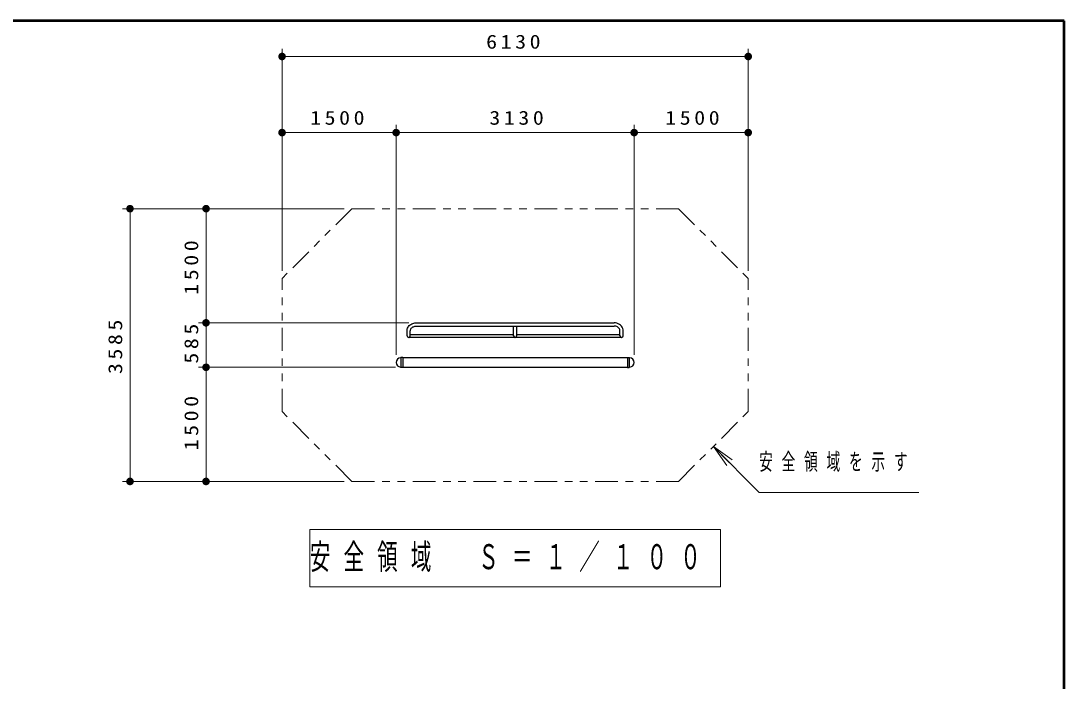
# Model space of a CAD drawing. Units: millimetres on the paper, with parts at other scales. Extents: x -365 to 0, y -54 to 257.
# Drawn here: x -137.2 to 0, y 170.2 to 257 of the extents above; entities that cross this region are included whole.
import ezdxf

# ---------------------------------------------------------------- set-up
doc = ezdxf.new("R2010")
doc.units = ezdxf.units.MM
doc.linetypes.add('USER3', pattern=[8, 3, -1, 1, -1, 1, -1])
doc.layers.add('LY_1', color=7, linetype='Continuous', lineweight=13)
doc.layers.add('LY_2', color=7, linetype='Continuous', lineweight=13)
doc.styles.add('ＭＳ ゴシック', font='')
doc.styles.get('ＭＳ ゴシック').set_extended_font_data('MS Gothic')

# ---------------------------------------------------------------- blocks, each defined once
blk = doc.blocks.new('filled_dot')
at = {"color": 0, "linetype": 'Continuous', "lineweight": -2, "const_width": 1.25}
blk.add_lwpolyline([(-0.625, 0, 1), (0.625, 0, 1)], format="xyb", close=True, dxfattribs=at)

msp = doc.modelspace()

# ---------------------------------------------------------------- linework, layer by layer
at = {"layer": 'LY_1'}
for p, q in [((-102.846, 224.145), (-102.846, 253.319)), ((-41.546, 224.145), (-41.546, 253.319)), ((-102.846, 252.319), (-41.546, 252.319)), ((-102.846, 224.145), (-102.846, 243.319)), ((-87.846, 213.105), (-87.846, 243.319)), ((-56.546, 213.105), (-56.546, 243.319)), ((-41.546, 224.145), (-41.546, 243.319)), ((-102.846, 242.319), (-87.846, 242.319)), ((-87.846, 242.319), (-56.546, 242.319)), ((-56.546, 242.319), (-41.546, 242.319)), ((-94.673, 232.319), (-123.846, 232.319)), ((-122.846, 196.47), (-122.846, 232.319)), ((-94.673, 232.319), (-113.846, 232.319)), ((-112.846, 217.319), (-112.846, 232.319)), ((-86.196, 217.319), (-113.846, 217.319)), ((-112.846, 211.47), (-112.846, 217.319)), ((-87.246, 212.696), (-87.246, 211.514)), ((-87.2, 212.737), (-87.2, 211.474)), ((-57.192, 212.737), (-57.192, 211.474)), ((-57.146, 212.696), (-57.146, 211.514)), ((-87.946, 211.47), (-113.846, 211.47)), ((-112.846, 196.47), (-112.846, 211.47)), ((-44.365, 198.582), (-46.133, 201.057)), ((-46.133, 201.057), (-43.658, 199.289)), ((-46.133, 201.057), (-44.011, 198.935)), ((-94.673, 196.47), (-123.846, 196.47)), ((-94.673, 196.47), (-113.846, 196.47)), ((-99.21, 190.153), (-99.21, 182.625)), ((-45.182, 190.153), (-99.21, 190.153)), ((-45.182, 182.625), (-45.182, 190.153)), ((-99.21, 182.625), (-45.182, 182.625))]:
    msp.add_line(p, q, dxfattribs=at)
at = {"layer": 'LY_1', "linetype": 'USER3'}
for p, q in [((-93.673, 232.319), (-102.846, 223.145)), ((-93.673, 232.319), (-50.719, 232.319)), ((-50.719, 232.319), (-41.546, 223.145)), ((-102.846, 205.643), (-102.846, 223.145)), ((-41.546, 205.643), (-41.546, 223.145)), ((-93.673, 196.47), (-102.846, 205.643)), ((-50.719, 196.47), (-41.546, 205.643)), ((-93.673, 196.47), (-50.719, 196.47))]:
    msp.add_line(p, q, dxfattribs=at)
at = {"layer": 'LY_1', "color": 3, "lineweight": 25}
for p, q in [((-85.196, 217.319), (-59.196, 217.319)), ((-85.196, 216.892), (-59.196, 216.892)), ((-72.41, 215.605), (-72.41, 216.892)), ((-71.983, 215.605), (-71.983, 216.892)), ((-86.41, 215.605), (-86.41, 216.247)), ((-86.067, 215.435), (-72.325, 215.435)), ((-85.983, 215.605), (-85.983, 216.247)), ((-85.983, 215.775), (-72.41, 215.775)), ((-72.067, 215.435), (-58.325, 215.435)), ((-71.983, 215.775), (-58.41, 215.775)), ((-58.41, 215.605), (-58.41, 216.247)), ((-57.983, 215.605), (-57.983, 216.247)), ((-87.212, 212.739), (-87.237, 212.714)), ((-86.981, 212.755), (-87.184, 212.751)), ((-86.976, 212.75), (-86.976, 211.46)), ((-86.946, 212.74), (-57.446, 212.74)), ((-57.416, 212.75), (-57.416, 211.46)), ((-57.411, 212.755), (-57.208, 212.751)), ((-57.18, 212.739), (-57.155, 212.714)), ((-87.212, 211.471), (-87.237, 211.496)), ((-86.981, 211.455), (-87.184, 211.459)), ((-86.946, 211.47), (-57.446, 211.47)), ((-57.411, 211.455), (-57.208, 211.459)), ((-57.18, 211.471), (-57.155, 211.496))]:
    msp.add_line(p, q, dxfattribs=at)
for points in [[(-86.41, 216.247), (-86.401, 216.373), (-86.376, 216.497), (-86.335, 216.618), (-86.277, 216.734), (-86.205, 216.842), (-86.119, 216.943), (-86.02, 217.034), (-85.909, 217.114), (-85.789, 217.182), (-85.66, 217.237), (-85.525, 217.278), (-85.386, 217.305), (-85.291, 217.315), (-85.196, 217.319)], [(-85.983, 216.247), (-85.977, 216.323), (-85.961, 216.398), (-85.934, 216.47), (-85.897, 216.54), (-85.85, 216.605), (-85.794, 216.666), (-85.73, 216.72), (-85.658, 216.769), (-85.58, 216.809), (-85.497, 216.843), (-85.41, 216.867), (-85.319, 216.884), (-85.258, 216.89), (-85.196, 216.892)], [(-57.983, 216.247), (-57.997, 216.415), (-58.042, 216.578), (-58.115, 216.734), (-58.214, 216.877), (-58.338, 217.005), (-58.483, 217.114), (-58.645, 217.202), (-58.821, 217.266), (-59.006, 217.305), (-59.196, 217.319)], [(-58.41, 216.247), (-58.419, 216.348), (-58.448, 216.446), (-58.495, 216.54), (-58.56, 216.626), (-58.64, 216.703), (-58.734, 216.769), (-58.839, 216.821), (-58.953, 216.86), (-59.073, 216.884), (-59.196, 216.892)]]:
    msp.add_lwpolyline(points, dxfattribs=at)
at = {"layer": 'LY_1'}
msp.add_lwpolyline([(-46.133, 201.057), (-40.103, 195.027), (-19.103, 195.027)], dxfattribs=at)
at = {"layer": 'LY_1', "color": 3, "lineweight": 25}
for centre, radius, start, end in [((-86.196, 215.605), 0.213, 180, 0), ((-72.196, 215.605), 0.213, 180, 0), ((-58.196, 215.605), 0.213, 180, 0), ((-87.246, 212.105), 0.6, 91.14158, 268.85995), ((-87.259, 212.735), 0.03, 271.14158, 315), ((-87.184, 212.711), 0.04, 91.00395, 135), ((-86.981, 212.75), 0.005, 0, 91.12199), ((-57.411, 212.75), 0.005, 88.87801, 180), ((-57.209, 212.711), 0.04, 45, 88.99605), ((-57.133, 212.735), 0.03, 225, 268.85842), ((-57.146, 212.105), 0.6, 271.14005, 88.85842), ((-87.259, 211.475), 0.03, 45, 88.85995), ((-87.184, 211.499), 0.04, 225, 268.99605), ((-86.981, 211.46), 0.005, 268.87801, 0), ((-57.411, 211.46), 0.005, 180, 271.12199), ((-57.209, 211.499), 0.04, 271.00395, 315), ((-57.133, 211.475), 0.03, 91.14005, 135)]:
    msp.add_arc(centre, radius, start, end, dxfattribs=at)
at = {"layer": 'LY_2', "lineweight": 50}
for p, q in [((0, 257), (-365, 257)), ((0, 0), (0, 257))]:
    msp.add_line(p, q, dxfattribs=at)

# ---------------------------------------------------------------- block references
at = {"layer": 'LY_1', "xscale": 0.4, "yscale": 0.4}
for p in [(-102.846, 252.319), (-102.846, 242.319), (-87.846, 242.319), (-56.546, 242.319)]:
    msp.add_blockref('filled_dot', p, dxfattribs=at)
for p, rotation in [((-41.546, 252.319), 180), ((-87.846, 242.319), 180), ((-56.546, 242.319), 180), ((-41.546, 242.319), 180), ((-122.846, 232.319), 270), ((-112.846, 232.319), 270), ((-112.846, 217.319), 90), ((-112.846, 217.319), 270), ((-112.846, 211.47), 90), ((-112.846, 211.47), 270), ((-122.846, 196.47), 90), ((-112.846, 196.47), 90)]:
    msp.add_blockref('filled_dot', p, dxfattribs=dict(at, rotation=rotation))

# ---------------------------------------------------------------- texts
at = {"layer": 'LY_1', "style": 'ＭＳ ゴシック'}
for s, insert, char_height, attachment_point in [('\\T1.33;\\W1.15;6130', (-72.196, 253.319), 1.833, 8), ('\\T1.33;\\W1.15;1500', (-95.346, 243.319), 1.833, 8), ('\\T1.33;\\W1.15;3130', (-71.773, 243.319), 1.833, 8), ('\\T1.33;\\W1.15;1500', (-48.646, 243.319), 1.833, 8), ('\\T1.64;\\W0.6;安全領域を示す', (-40.103, 200.177), 2.199, 1), ('\\T1.64;\\W0.6;安全領域\u3000Ｓ＝１／１００', (-99.196, 186.389), 3.299, 4)]:
    msp.add_mtext(s, dxfattribs=dict(at, insert=insert, char_height=char_height, attachment_point=attachment_point))
at = {"layer": 'LY_1', "char_height": 1.833, "attachment_point": 8, "rotation": 90, "style": 'ＭＳ ゴシック'}
for s, insert in [('\\T1.33;\\W1.15;1500', (-113.846, 224.819)), ('\\T1.33;\\W1.15;3585', (-123.846, 214.394)), ('\\T1.33;\\W1.15;585', (-113.846, 214.811)), ('\\T1.33;\\W1.15;1500', (-113.846, 204.37))]:
    msp.add_mtext(s, dxfattribs=dict(at, insert=insert))

doc.saveas('drawing.dxf')
